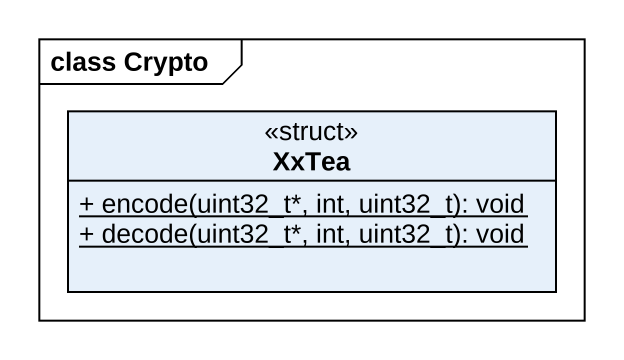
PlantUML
@startuml
mainframe class Crypto
hide circle
hide empty members
skinparam classAttributeIconSize 0
class XxTea <<struct>> {
  {static} + encode(uint32_t*, int, uint32_t): void
  {static} + decode(uint32_t*, int, uint32_t): void
}
@enduml
